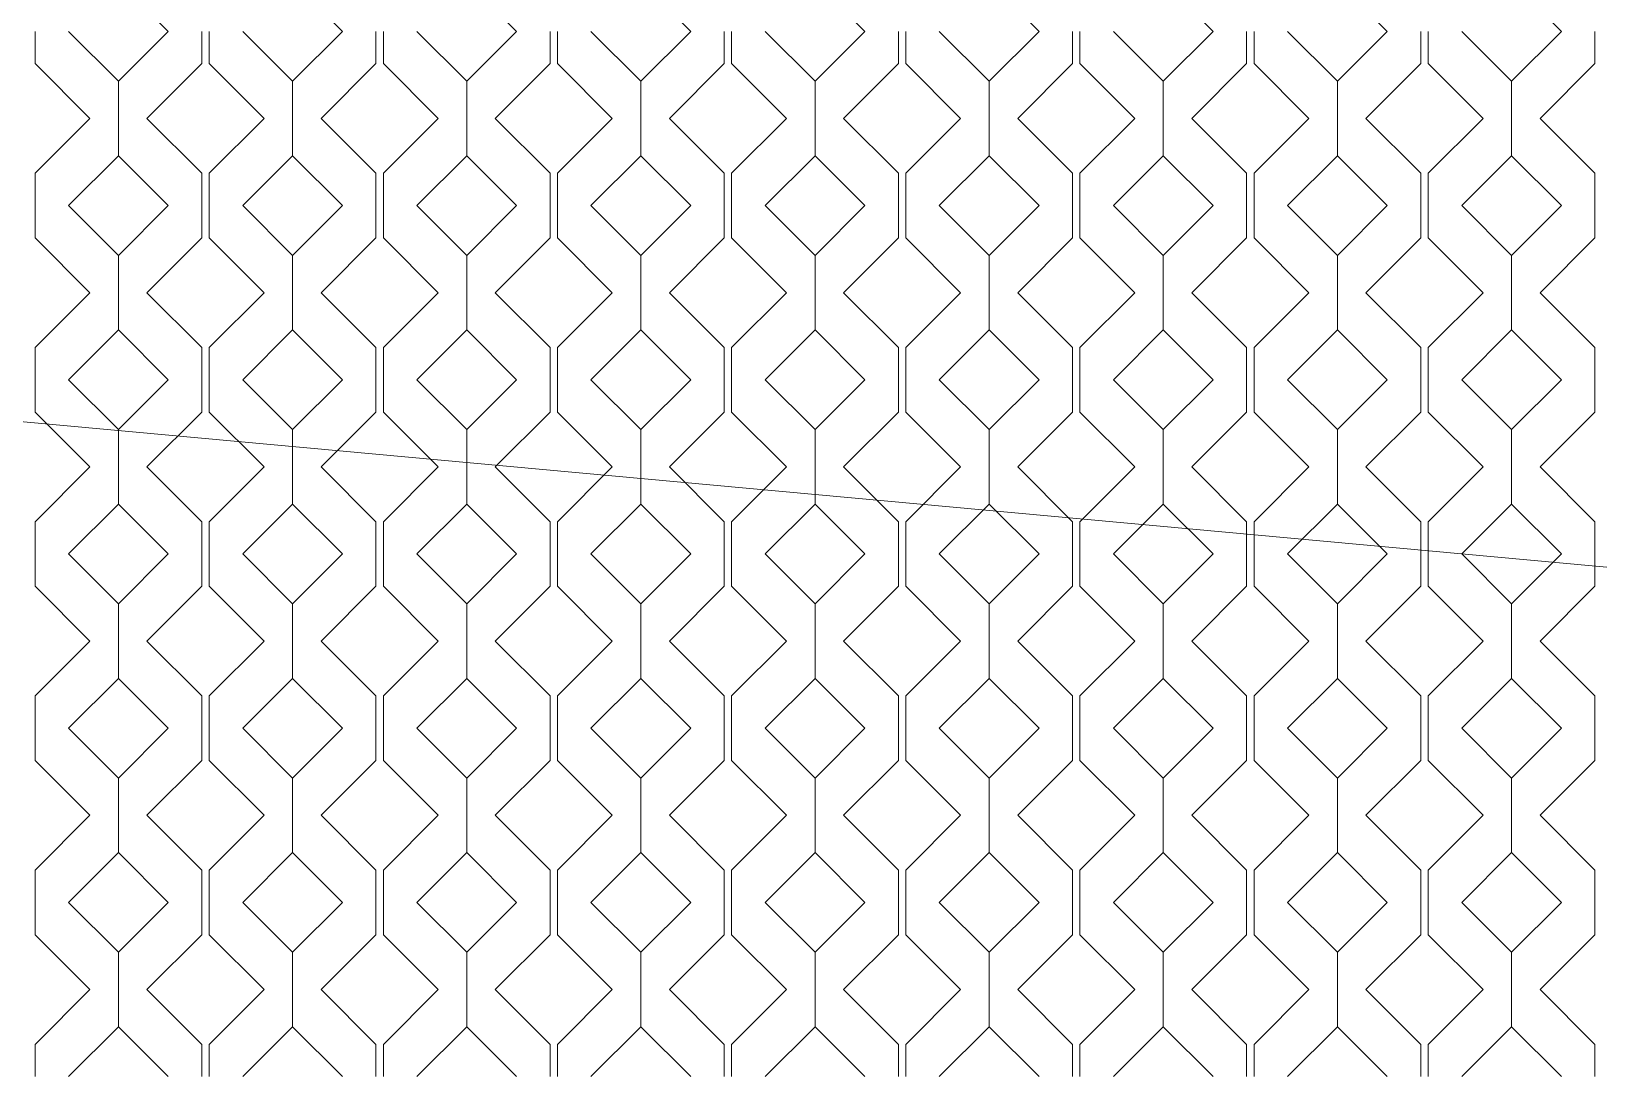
# Model space of a CAD drawing. Header units: millimetres. Extents: x -20794 to 71174, y -103753 to 30644.
# Drawn here: x 22167 to 25167, y 15667 to 17667 of the extents above; entities that cross this region are included whole.
import ezdxf

# ---------------------------------------------------------------- set-up
doc = ezdxf.new("R2010")
doc.units = ezdxf.units.MM
doc.header["$MEASUREMENT"] = 0
doc.layers.add('2D - Общий_Ном._пера__1', color=7, linetype='Continuous', lineweight=13)
doc.layers.add('Местность - Рельеф_Ном._пера__1', color=7, linetype='Continuous', lineweight=13)
doc.layers.add('Местность - Рельеф', color=7, linetype='Continuous')
doc.layers.add('Местность - Рельеф_Ном._пера__102', color=7, linetype='Continuous', lineweight=5, true_color=0xcccccc)

# ---------------------------------------------------------------- blocks, each defined once
blk = doc.blocks.new('*X1')
at = {"layer": 'Местность - Рельеф_Ном._пера__102', "color": 254, "linetype": 'Continuous', "lineweight": 5, "true_color": 0xcccccc}
for p, q in [((22333.311165, 17762.0786), (22428.7408, 17666.649)), ((22666.644165, 17762.0786), (22762.0738, 17666.649)), ((22999.977165, 17762.0786), (23095.4068, 17666.649)), ((23333.310165, 17762.0786), (23428.7398, 17666.649)), ((23666.643165, 17762.0786), (23762.0728, 17666.649)), ((23999.976165, 17762.0786), (24095.4058, 17666.649)), ((24333.309165, 17762.0786), (24428.7388, 17666.649)), ((24666.642165, 17762.0786), (24762.0718, 17666.649)), ((24999.975165, 17762.0786), (25095.4048, 17666.649)), ((22173.742, 17666.649), (22173.742, 17604.905)), ((22333.311, 17571.22), (22237.882, 17666.649)), ((22428.7406, 17666.649), (22333.311, 17571.22)), ((22492.88, 17666.649), (22492.88, 17604.905)), ((22507.075, 17666.649), (22507.075, 17604.905)), ((22666.644, 17571.22), (22571.215, 17666.649)), ((22762.0736, 17666.649), (22666.644, 17571.22)), ((22826.213, 17666.649), (22826.213, 17604.905)), ((22840.408, 17666.649), (22840.408, 17604.905)), ((22999.977, 17571.22), (22904.548, 17666.649)), ((23095.4066, 17666.649), (22999.977, 17571.22)), ((23159.546, 17666.649), (23159.546, 17604.905)), ((23173.741, 17666.649), (23173.741, 17604.905)), ((23333.31, 17571.22), (23237.881, 17666.649)), ((23428.7396, 17666.649), (23333.31, 17571.22)), ((23492.879, 17666.649), (23492.879, 17604.905)), ((23507.074, 17666.649), (23507.074, 17604.905)), ((23666.643, 17571.22), (23571.214, 17666.649)), ((23762.0726, 17666.649), (23666.643, 17571.22)), ((23826.212, 17666.649), (23826.212, 17604.905)), ((23840.407, 17666.649), (23840.407, 17604.905)), ((23999.976, 17571.22), (23904.547, 17666.649)), ((24095.4056, 17666.649), (23999.976, 17571.22)), ((24159.545, 17666.649), (24159.545, 17604.905)), ((24173.74, 17666.649), (24173.74, 17604.905)), ((24333.309, 17571.22), (24237.88, 17666.649)), ((24428.7386, 17666.649), (24333.309, 17571.22)), ((24492.878, 17666.649), (24492.878, 17604.905)), ((24507.073, 17666.649), (24507.073, 17604.905)), ((24666.642, 17571.22), (24571.213, 17666.649)), ((24762.0716, 17666.649), (24666.642, 17571.22)), ((24826.211, 17666.649), (24826.211, 17604.905)), ((24840.406, 17666.649), (24840.406, 17604.905)), ((24999.975, 17571.22), (24904.546, 17666.649)), ((25095.4046, 17666.649), (24999.975, 17571.22)), ((25159.544, 17666.649), (25159.544, 17604.905)), ((22278.664, 17499.983), (22173.742, 17604.905)), ((22492.88, 17604.905), (22387.9579, 17499.983)), ((22611.997, 17499.983), (22507.075, 17604.905)), ((22826.213, 17604.905), (22721.2909, 17499.983)), ((22945.33, 17499.983), (22840.408, 17604.905)), ((23159.546, 17604.905), (23054.6239, 17499.983)), ((23278.663, 17499.983), (23173.741, 17604.905)), ((23492.879, 17604.905), (23387.9569, 17499.983)), ((23611.996, 17499.983), (23507.074, 17604.905)), ((23826.212, 17604.905), (23721.2899, 17499.983)), ((23945.329, 17499.983), (23840.407, 17604.905)), ((24159.545, 17604.905), (24054.6229, 17499.983)), ((24278.662, 17499.983), (24173.74, 17604.905)), ((24492.878, 17604.905), (24387.9559, 17499.983)), ((24611.995, 17499.983), (24507.073, 17604.905)), ((24826.211, 17604.905), (24721.2889, 17499.983)), ((24945.328, 17499.983), (24840.406, 17604.905)), ((25159.544, 17604.905), (25054.6219, 17499.983)), ((22333.311, 17428.7456), (22333.311, 17571.22)), ((22333.311165, 17571.22), (22333.311165, 17428.7456)), ((22666.644, 17428.7456), (22666.644, 17571.22)), ((22666.644165, 17571.22), (22666.644165, 17428.7456)), ((22999.977, 17428.7456), (22999.977, 17571.22)), ((22999.977165, 17571.22), (22999.977165, 17428.7456)), ((23333.31, 17428.7456), (23333.31, 17571.22)), ((23333.310165, 17571.22), (23333.310165, 17428.7456)), ((23666.643, 17428.7456), (23666.643, 17571.22)), ((23666.643165, 17571.22), (23666.643165, 17428.7456)), ((23999.976, 17428.7456), (23999.976, 17571.22)), ((23999.976165, 17571.22), (23999.976165, 17428.7456)), ((24333.309, 17428.7456), (24333.309, 17571.22)), ((24333.309165, 17571.22), (24333.309165, 17428.7456)), ((24666.642, 17428.7456), (24666.642, 17571.22)), ((24666.642165, 17571.22), (24666.642165, 17428.7456)), ((24999.975, 17428.7456), (24999.975, 17571.22)), ((24999.975165, 17571.22), (24999.975165, 17428.7456)), ((22173.742, 17395.0605), (22278.664, 17499.983)), ((22387.9579, 17499.983), (22492.88, 17395.0605)), ((22507.075, 17395.0605), (22611.997, 17499.983)), ((22721.2909, 17499.983), (22826.213, 17395.0605)), ((22840.408, 17395.0605), (22945.33, 17499.983)), ((23054.6239, 17499.983), (23159.546, 17395.0605)), ((23173.741, 17395.0605), (23278.663, 17499.983)), ((23387.9569, 17499.983), (23492.879, 17395.0605)), ((23507.074, 17395.0605), (23611.996, 17499.983)), ((23721.2899, 17499.983), (23826.212, 17395.0605)), ((23840.407, 17395.0605), (23945.329, 17499.983)), ((24054.6229, 17499.983), (24159.545, 17395.0605)), ((24173.74, 17395.0605), (24278.662, 17499.983)), ((24387.9559, 17499.983), (24492.878, 17395.0605)), ((24507.073, 17395.0605), (24611.995, 17499.983)), ((24721.2889, 17499.983), (24826.211, 17395.0605)), ((24840.406, 17395.0605), (24945.328, 17499.983)), ((25054.6219, 17499.983), (25159.544, 17395.0605)), ((22237.882, 17333.316165), (22333.311, 17428.7458)), ((22333.311165, 17428.7456), (22428.7408, 17333.316)), ((22571.215, 17333.316165), (22666.644, 17428.7458)), ((22666.644165, 17428.7456), (22762.0738, 17333.316)), ((22904.548, 17333.316165), (22999.977, 17428.7458)), ((22999.977165, 17428.7456), (23095.4068, 17333.316)), ((23237.881, 17333.316165), (23333.31, 17428.7458)), ((23333.310165, 17428.7456), (23428.7398, 17333.316)), ((23571.214, 17333.316165), (23666.643, 17428.7458)), ((23666.643165, 17428.7456), (23762.0728, 17333.316)), ((23904.547, 17333.316165), (23999.976, 17428.7458)), ((23999.976165, 17428.7456), (24095.4058, 17333.316)), ((24237.88, 17333.316165), (24333.309, 17428.7458)), ((24333.309165, 17428.7456), (24428.7388, 17333.316)), ((24571.213, 17333.316165), (24666.642, 17428.7458)), ((24666.642165, 17428.7456), (24762.0718, 17333.316)), ((24904.546, 17333.316165), (24999.975, 17428.7458)), ((24999.975165, 17428.7456), (25095.4048, 17333.316)), ((22173.742, 17395.0605), (22173.742, 17333.316)), ((22492.88, 17395.0605), (22492.88, 17333.316)), ((22507.075, 17395.0605), (22507.075, 17333.316)), ((22826.213, 17395.0605), (22826.213, 17333.316)), ((22840.408, 17395.0605), (22840.408, 17333.316)), ((23159.546, 17395.0605), (23159.546, 17333.316)), ((23173.741, 17395.0605), (23173.741, 17333.316)), ((23492.879, 17395.0605), (23492.879, 17333.316)), ((23507.074, 17395.0605), (23507.074, 17333.316)), ((23826.212, 17395.0605), (23826.212, 17333.316)), ((23840.407, 17395.0605), (23840.407, 17333.316)), ((24159.545, 17395.0605), (24159.545, 17333.316)), ((24173.74, 17395.0605), (24173.74, 17333.316)), ((24492.878, 17395.0605), (24492.878, 17333.316)), ((24507.073, 17395.0605), (24507.073, 17333.316)), ((24826.211, 17395.0605), (24826.211, 17333.316)), ((24840.406, 17395.0605), (24840.406, 17333.316)), ((25159.544, 17395.0605), (25159.544, 17333.316)), ((22173.742, 17333.316), (22173.742, 17271.572)), ((22333.311, 17237.887), (22237.882, 17333.316)), ((22428.7406, 17333.316), (22333.311, 17237.887)), ((22492.88, 17333.316), (22492.88, 17271.572)), ((22507.075, 17333.316), (22507.075, 17271.572)), ((22666.644, 17237.887), (22571.215, 17333.316)), ((22762.0736, 17333.316), (22666.644, 17237.887)), ((22826.213, 17333.316), (22826.213, 17271.572)), ((22840.408, 17333.316), (22840.408, 17271.572)), ((22999.977, 17237.887), (22904.548, 17333.316)), ((23095.4066, 17333.316), (22999.977, 17237.887)), ((23159.546, 17333.316), (23159.546, 17271.572)), ((23173.741, 17333.316), (23173.741, 17271.572)), ((23333.31, 17237.887), (23237.881, 17333.316)), ((23428.7396, 17333.316), (23333.31, 17237.887)), ((23492.879, 17333.316), (23492.879, 17271.572)), ((23507.074, 17333.316), (23507.074, 17271.572)), ((23666.643, 17237.887), (23571.214, 17333.316)), ((23762.0726, 17333.316), (23666.643, 17237.887)), ((23826.212, 17333.316), (23826.212, 17271.572)), ((23840.407, 17333.316), (23840.407, 17271.572)), ((23999.976, 17237.887), (23904.547, 17333.316)), ((24095.4056, 17333.316), (23999.976, 17237.887)), ((24159.545, 17333.316), (24159.545, 17271.572)), ((24173.74, 17333.316), (24173.74, 17271.572)), ((24333.309, 17237.887), (24237.88, 17333.316)), ((24428.7386, 17333.316), (24333.309, 17237.887)), ((24492.878, 17333.316), (24492.878, 17271.572)), ((24507.073, 17333.316), (24507.073, 17271.572)), ((24666.642, 17237.887), (24571.213, 17333.316)), ((24762.0716, 17333.316), (24666.642, 17237.887)), ((24826.211, 17333.316), (24826.211, 17271.572)), ((24840.406, 17333.316), (24840.406, 17271.572)), ((24999.975, 17237.887), (24904.546, 17333.316)), ((25095.4046, 17333.316), (24999.975, 17237.887)), ((25159.544, 17333.316), (25159.544, 17271.572)), ((22278.664, 17166.65), (22173.742, 17271.572)), ((22492.88, 17271.572), (22387.9579, 17166.65)), ((22611.997, 17166.65), (22507.075, 17271.572)), ((22826.213, 17271.572), (22721.2909, 17166.65)), ((22945.33, 17166.65), (22840.408, 17271.572)), ((23159.546, 17271.572), (23054.6239, 17166.65)), ((23278.663, 17166.65), (23173.741, 17271.572)), ((23492.879, 17271.572), (23387.9569, 17166.65)), ((23611.996, 17166.65), (23507.074, 17271.572)), ((23826.212, 17271.572), (23721.2899, 17166.65)), ((23945.329, 17166.65), (23840.407, 17271.572)), ((24159.545, 17271.572), (24054.6229, 17166.65)), ((24278.662, 17166.65), (24173.74, 17271.572)), ((24492.878, 17271.572), (24387.9559, 17166.65)), ((24611.995, 17166.65), (24507.073, 17271.572)), ((24826.211, 17271.572), (24721.2889, 17166.65)), ((24945.328, 17166.65), (24840.406, 17271.572)), ((25159.544, 17271.572), (25054.6219, 17166.65)), ((22333.311, 17095.4126), (22333.311, 17237.887)), ((22333.311165, 17237.887), (22333.311165, 17095.4126)), ((22666.644, 17095.4126), (22666.644, 17237.887)), ((22666.644165, 17237.887), (22666.644165, 17095.4126)), ((22999.977, 17095.4126), (22999.977, 17237.887)), ((22999.977165, 17237.887), (22999.977165, 17095.4126)), ((23333.31, 17095.4126), (23333.31, 17237.887)), ((23333.310165, 17237.887), (23333.310165, 17095.4126)), ((23666.643, 17095.4126), (23666.643, 17237.887)), ((23666.643165, 17237.887), (23666.643165, 17095.4126)), ((23999.976, 17095.4126), (23999.976, 17237.887)), ((23999.976165, 17237.887), (23999.976165, 17095.4126)), ((24333.309, 17095.4126), (24333.309, 17237.887)), ((24333.309165, 17237.887), (24333.309165, 17095.4126)), ((24666.642, 17095.4126), (24666.642, 17237.887)), ((24666.642165, 17237.887), (24666.642165, 17095.4126)), ((24999.975, 17095.4126), (24999.975, 17237.887)), ((24999.975165, 17237.887), (24999.975165, 17095.4126)), ((22173.742, 17061.7275), (22278.664, 17166.65)), ((22387.9579, 17166.65), (22492.88, 17061.7275)), ((22507.075, 17061.7275), (22611.997, 17166.65)), ((22721.2909, 17166.65), (22826.213, 17061.7275)), ((22840.408, 17061.7275), (22945.33, 17166.65)), ((23054.6239, 17166.65), (23159.546, 17061.7275)), ((23173.741, 17061.7275), (23278.663, 17166.65)), ((23387.9569, 17166.65), (23492.879, 17061.7275)), ((23507.074, 17061.7275), (23611.996, 17166.65)), ((23721.2899, 17166.65), (23826.212, 17061.7275)), ((23840.407, 17061.7275), (23945.329, 17166.65)), ((24054.6229, 17166.65), (24159.545, 17061.7275)), ((24173.74, 17061.7275), (24278.662, 17166.65)), ((24387.9559, 17166.65), (24492.878, 17061.7275)), ((24507.073, 17061.7275), (24611.995, 17166.65)), ((24721.2889, 17166.65), (24826.211, 17061.7275)), ((24840.406, 17061.7275), (24945.328, 17166.65)), ((25054.6219, 17166.65), (25159.544, 17061.7275)), ((22237.882, 16999.983165), (22333.311, 17095.4128)), ((22333.311165, 17095.4126), (22428.7408, 16999.983)), ((22571.215, 16999.983165), (22666.644, 17095.4128)), ((22666.644165, 17095.4126), (22762.0738, 16999.983)), ((22904.548, 16999.983165), (22999.977, 17095.4128)), ((22999.977165, 17095.4126), (23095.4068, 16999.983)), ((23237.881, 16999.983165), (23333.31, 17095.4128)), ((23333.310165, 17095.4126), (23428.7398, 16999.983)), ((23571.214, 16999.983165), (23666.643, 17095.4128)), ((23666.643165, 17095.4126), (23762.0728, 16999.983)), ((23904.547, 16999.983165), (23999.976, 17095.4128)), ((23999.976165, 17095.4126), (24095.4058, 16999.983)), ((24237.88, 16999.983165), (24333.309, 17095.4128)), ((24333.309165, 17095.4126), (24428.7388, 16999.983)), ((24571.213, 16999.983165), (24666.642, 17095.4128)), ((24666.642165, 17095.4126), (24762.0718, 16999.983)), ((24904.546, 16999.983165), (24999.975, 17095.4128)), ((24999.975165, 17095.4126), (25095.4048, 16999.983)), ((22173.742, 17061.7275), (22173.742, 16999.983)), ((22492.88, 17061.7275), (22492.88, 16999.983)), ((22507.075, 17061.7275), (22507.075, 16999.983)), ((22826.213, 17061.7275), (22826.213, 16999.983)), ((22840.408, 17061.7275), (22840.408, 16999.983)), ((23159.546, 17061.7275), (23159.546, 16999.983)), ((23173.741, 17061.7275), (23173.741, 16999.983)), ((23492.879, 17061.7275), (23492.879, 16999.983)), ((23507.074, 17061.7275), (23507.074, 16999.983)), ((23826.212, 17061.7275), (23826.212, 16999.983)), ((23840.407, 17061.7275), (23840.407, 16999.983)), ((24159.545, 17061.7275), (24159.545, 16999.983)), ((24173.74, 17061.7275), (24173.74, 16999.983)), ((24492.878, 17061.7275), (24492.878, 16999.983)), ((24507.073, 17061.7275), (24507.073, 16999.983)), ((24826.211, 17061.7275), (24826.211, 16999.983)), ((24840.406, 17061.7275), (24840.406, 16999.983)), ((25159.544, 17061.7275), (25159.544, 16999.983)), ((22173.742, 16999.983), (22173.742, 16938.239)), ((22333.311, 16904.554), (22237.882, 16999.983)), ((22428.7406, 16999.983), (22333.311, 16904.554)), ((22492.88, 16999.983), (22492.88, 16938.239)), ((22507.075, 16999.983), (22507.075, 16938.239)), ((22666.644, 16904.554), (22571.215, 16999.983)), ((22762.0736, 16999.983), (22666.644, 16904.554)), ((22826.213, 16999.983), (22826.213, 16938.239)), ((22840.408, 16999.983), (22840.408, 16938.239)), ((22999.977, 16904.554), (22904.548, 16999.983)), ((23095.4066, 16999.983), (22999.977, 16904.554)), ((23159.546, 16999.983), (23159.546, 16938.239)), ((23173.741, 16999.983), (23173.741, 16938.239)), ((23333.31, 16904.554), (23237.881, 16999.983)), ((23428.7396, 16999.983), (23333.31, 16904.554)), ((23492.879, 16999.983), (23492.879, 16938.239)), ((23507.074, 16999.983), (23507.074, 16938.239)), ((23666.643, 16904.554), (23571.214, 16999.983)), ((23762.0726, 16999.983), (23666.643, 16904.554)), ((23826.212, 16999.983), (23826.212, 16938.239)), ((23840.407, 16999.983), (23840.407, 16938.239)), ((23999.976, 16904.554), (23904.547, 16999.983)), ((24095.4056, 16999.983), (23999.976, 16904.554)), ((24159.545, 16999.983), (24159.545, 16938.239)), ((24173.74, 16999.983), (24173.74, 16938.239)), ((24333.309, 16904.554), (24237.88, 16999.983)), ((24428.7386, 16999.983), (24333.309, 16904.554)), ((24492.878, 16999.983), (24492.878, 16938.239)), ((24507.073, 16999.983), (24507.073, 16938.239)), ((24666.642, 16904.554), (24571.213, 16999.983)), ((24762.0716, 16999.983), (24666.642, 16904.554)), ((24826.211, 16999.983), (24826.211, 16938.239)), ((24840.406, 16999.983), (24840.406, 16938.239)), ((24999.975, 16904.554), (24904.546, 16999.983)), ((25095.4046, 16999.983), (24999.975, 16904.554)), ((25159.544, 16999.983), (25159.544, 16938.239)), ((22278.664, 16833.317), (22173.742, 16938.239)), ((22492.88, 16938.239), (22387.9579, 16833.317)), ((22611.997, 16833.317), (22507.075, 16938.239)), ((22826.213, 16938.239), (22721.2909, 16833.317)), ((22945.33, 16833.317), (22840.408, 16938.239)), ((23159.546, 16938.239), (23054.6239, 16833.317)), ((23278.663, 16833.317), (23173.741, 16938.239)), ((23492.879, 16938.239), (23387.9569, 16833.317)), ((23611.996, 16833.317), (23507.074, 16938.239)), ((23826.212, 16938.239), (23721.2899, 16833.317)), ((23945.329, 16833.317), (23840.407, 16938.239)), ((24159.545, 16938.239), (24054.6229, 16833.317)), ((24278.662, 16833.317), (24173.74, 16938.239)), ((24492.878, 16938.239), (24387.9559, 16833.317)), ((24611.995, 16833.317), (24507.073, 16938.239)), ((24826.211, 16938.239), (24721.2889, 16833.317)), ((24945.328, 16833.317), (24840.406, 16938.239)), ((25159.544, 16938.239), (25054.6219, 16833.317)), ((22333.311, 16762.0796), (22333.311, 16904.554)), ((22333.311165, 16904.554), (22333.311165, 16762.0796)), ((22666.644, 16762.0796), (22666.644, 16904.554)), ((22666.644165, 16904.554), (22666.644165, 16762.0796)), ((22999.977, 16762.0796), (22999.977, 16904.554)), ((22999.977165, 16904.554), (22999.977165, 16762.0796)), ((23333.31, 16762.0796), (23333.31, 16904.554)), ((23333.310165, 16904.554), (23333.310165, 16762.0796)), ((23666.643, 16762.0796), (23666.643, 16904.554)), ((23666.643165, 16904.554), (23666.643165, 16762.0796)), ((23999.976, 16762.0796), (23999.976, 16904.554)), ((23999.976165, 16904.554), (23999.976165, 16762.0796)), ((24333.309, 16762.0796), (24333.309, 16904.554)), ((24333.309165, 16904.554), (24333.309165, 16762.0796)), ((24666.642, 16762.0796), (24666.642, 16904.554)), ((24666.642165, 16904.554), (24666.642165, 16762.0796)), ((24999.975, 16762.0796), (24999.975, 16904.554)), ((24999.975165, 16904.554), (24999.975165, 16762.0796)), ((22173.742, 16728.3945), (22278.664, 16833.317)), ((22387.9579, 16833.317), (22492.88, 16728.3945)), ((22507.075, 16728.3945), (22611.997, 16833.317)), ((22721.2909, 16833.317), (22826.213, 16728.3945)), ((22840.408, 16728.3945), (22945.33, 16833.317)), ((23054.6239, 16833.317), (23159.546, 16728.3945)), ((23173.741, 16728.3945), (23278.663, 16833.317)), ((23387.9569, 16833.317), (23492.879, 16728.3945)), ((23507.074, 16728.3945), (23611.996, 16833.317)), ((23721.2899, 16833.317), (23826.212, 16728.3945)), ((23840.407, 16728.3945), (23945.329, 16833.317)), ((24054.6229, 16833.317), (24159.545, 16728.3945)), ((24173.74, 16728.3945), (24278.662, 16833.317)), ((24387.9559, 16833.317), (24492.878, 16728.3945)), ((24507.073, 16728.3945), (24611.995, 16833.317)), ((24721.2889, 16833.317), (24826.211, 16728.3945)), ((24840.406, 16728.3945), (24945.328, 16833.317)), ((25054.6219, 16833.317), (25159.544, 16728.3945)), ((22237.882, 16666.650165), (22333.311, 16762.0798)), ((22333.311165, 16762.0796), (22428.7408, 16666.65)), ((22571.215, 16666.650165), (22666.644, 16762.0798)), ((22666.644165, 16762.0796), (22762.0738, 16666.65)), ((22904.548, 16666.650165), (22999.977, 16762.0798)), ((22999.977165, 16762.0796), (23095.4068, 16666.65)), ((23237.881, 16666.650165), (23333.31, 16762.0798)), ((23333.310165, 16762.0796), (23428.7398, 16666.65)), ((23571.214, 16666.650165), (23666.643, 16762.0798)), ((23666.643165, 16762.0796), (23762.0728, 16666.65)), ((23904.547, 16666.650165), (23999.976, 16762.0798)), ((23999.976165, 16762.0796), (24095.4058, 16666.65)), ((24237.88, 16666.650165), (24333.309, 16762.0798)), ((24333.309165, 16762.0796), (24428.7388, 16666.65)), ((24571.213, 16666.650165), (24666.642, 16762.0798)), ((24666.642165, 16762.0796), (24762.0718, 16666.65)), ((24904.546, 16666.650165), (24999.975, 16762.0798)), ((24999.975165, 16762.0796), (25095.4048, 16666.65)), ((22173.742, 16728.3945), (22173.742, 16666.65)), ((22492.88, 16728.3945), (22492.88, 16666.65)), ((22507.075, 16728.3945), (22507.075, 16666.65)), ((22826.213, 16728.3945), (22826.213, 16666.65)), ((22840.408, 16728.3945), (22840.408, 16666.65)), ((23159.546, 16728.3945), (23159.546, 16666.65)), ((23173.741, 16728.3945), (23173.741, 16666.65)), ((23492.879, 16728.3945), (23492.879, 16666.65)), ((23507.074, 16728.3945), (23507.074, 16666.65)), ((23826.212, 16728.3945), (23826.212, 16666.65)), ((23840.407, 16728.3945), (23840.407, 16666.65)), ((24159.545, 16728.3945), (24159.545, 16666.65)), ((24173.74, 16728.3945), (24173.74, 16666.65)), ((24492.878, 16728.3945), (24492.878, 16666.65)), ((24507.073, 16728.3945), (24507.073, 16666.65)), ((24826.211, 16728.3945), (24826.211, 16666.65)), ((24840.406, 16728.3945), (24840.406, 16666.65)), ((25159.544, 16728.3945), (25159.544, 16666.65)), ((22173.742, 16666.65), (22173.742, 16604.906)), ((22333.311, 16571.221), (22237.882, 16666.65)), ((22428.7406, 16666.65), (22333.311, 16571.221)), ((22492.88, 16666.65), (22492.88, 16604.906)), ((22507.075, 16666.65), (22507.075, 16604.906)), ((22666.644, 16571.221), (22571.215, 16666.65)), ((22762.0736, 16666.65), (22666.644, 16571.221)), ((22826.213, 16666.65), (22826.213, 16604.906)), ((22840.408, 16666.65), (22840.408, 16604.906)), ((22999.977, 16571.221), (22904.548, 16666.65)), ((23095.4066, 16666.65), (22999.977, 16571.221)), ((23159.546, 16666.65), (23159.546, 16604.906)), ((23173.741, 16666.65), (23173.741, 16604.906)), ((23333.31, 16571.221), (23237.881, 16666.65)), ((23428.7396, 16666.65), (23333.31, 16571.221)), ((23492.879, 16666.65), (23492.879, 16604.906)), ((23507.074, 16666.65), (23507.074, 16604.906)), ((23666.643, 16571.221), (23571.214, 16666.65)), ((23762.0726, 16666.65), (23666.643, 16571.221)), ((23826.212, 16666.65), (23826.212, 16604.906)), ((23840.407, 16666.65), (23840.407, 16604.906)), ((23999.976, 16571.221), (23904.547, 16666.65)), ((24095.4056, 16666.65), (23999.976, 16571.221)), ((24159.545, 16666.65), (24159.545, 16604.906)), ((24173.74, 16666.65), (24173.74, 16604.906)), ((24333.309, 16571.221), (24237.88, 16666.65)), ((24428.7386, 16666.65), (24333.309, 16571.221)), ((24492.878, 16666.65), (24492.878, 16604.906)), ((24507.073, 16666.65), (24507.073, 16604.906)), ((24666.642, 16571.221), (24571.213, 16666.65)), ((24762.0716, 16666.65), (24666.642, 16571.221)), ((24826.211, 16666.65), (24826.211, 16604.906)), ((24840.406, 16666.65), (24840.406, 16604.906)), ((24999.975, 16571.221), (24904.546, 16666.65)), ((25095.4046, 16666.65), (24999.975, 16571.221)), ((25159.544, 16666.65), (25159.544, 16604.906)), ((22278.664, 16499.984), (22173.742, 16604.906)), ((22492.88, 16604.906), (22387.9579, 16499.984)), ((22611.997, 16499.984), (22507.075, 16604.906)), ((22826.213, 16604.906), (22721.2909, 16499.984)), ((22945.33, 16499.984), (22840.408, 16604.906)), ((23159.546, 16604.906), (23054.6239, 16499.984)), ((23278.663, 16499.984), (23173.741, 16604.906)), ((23492.879, 16604.906), (23387.9569, 16499.984)), ((23611.996, 16499.984), (23507.074, 16604.906)), ((23826.212, 16604.906), (23721.2899, 16499.984)), ((23945.329, 16499.984), (23840.407, 16604.906)), ((24159.545, 16604.906), (24054.6229, 16499.984)), ((24278.662, 16499.984), (24173.74, 16604.906)), ((24492.878, 16604.906), (24387.9559, 16499.984)), ((24611.995, 16499.984), (24507.073, 16604.906)), ((24826.211, 16604.906), (24721.2889, 16499.984)), ((24945.328, 16499.984), (24840.406, 16604.906)), ((25159.544, 16604.906), (25054.6219, 16499.984)), ((22333.311, 16428.7466), (22333.311, 16571.221)), ((22333.311165, 16571.221), (22333.311165, 16428.7466)), ((22666.644, 16428.7466), (22666.644, 16571.221)), ((22666.644165, 16571.221), (22666.644165, 16428.7466)), ((22999.977, 16428.7466), (22999.977, 16571.221)), ((22999.977165, 16571.221), (22999.977165, 16428.7466)), ((23333.31, 16428.7466), (23333.31, 16571.221)), ((23333.310165, 16571.221), (23333.310165, 16428.7466)), ((23666.643, 16428.7466), (23666.643, 16571.221)), ((23666.643165, 16571.221), (23666.643165, 16428.7466)), ((23999.976, 16428.7466), (23999.976, 16571.221)), ((23999.976165, 16571.221), (23999.976165, 16428.7466)), ((24333.309, 16428.7466), (24333.309, 16571.221)), ((24333.309165, 16571.221), (24333.309165, 16428.7466)), ((24666.642, 16428.7466), (24666.642, 16571.221)), ((24666.642165, 16571.221), (24666.642165, 16428.7466)), ((24999.975, 16428.7466), (24999.975, 16571.221)), ((24999.975165, 16571.221), (24999.975165, 16428.7466)), ((22173.742, 16395.0615), (22278.664, 16499.984)), ((22387.9579, 16499.984), (22492.88, 16395.0615)), ((22507.075, 16395.0615), (22611.997, 16499.984)), ((22721.2909, 16499.984), (22826.213, 16395.0615)), ((22840.408, 16395.0615), (22945.33, 16499.984)), ((23054.6239, 16499.984), (23159.546, 16395.0615)), ((23173.741, 16395.0615), (23278.663, 16499.984)), ((23387.9569, 16499.984), (23492.879, 16395.0615)), ((23507.074, 16395.0615), (23611.996, 16499.984)), ((23721.2899, 16499.984), (23826.212, 16395.0615)), ((23840.407, 16395.0615), (23945.329, 16499.984)), ((24054.6229, 16499.984), (24159.545, 16395.0615)), ((24173.74, 16395.0615), (24278.662, 16499.984)), ((24387.9559, 16499.984), (24492.878, 16395.0615)), ((24507.073, 16395.0615), (24611.995, 16499.984)), ((24721.2889, 16499.984), (24826.211, 16395.0615)), ((24840.406, 16395.0615), (24945.328, 16499.984)), ((25054.6219, 16499.984), (25159.544, 16395.0615)), ((22237.882, 16333.317165), (22333.311, 16428.7468)), ((22333.311165, 16428.7466), (22428.7408, 16333.317)), ((22571.215, 16333.317165), (22666.644, 16428.7468)), ((22666.644165, 16428.7466), (22762.0738, 16333.317)), ((22904.548, 16333.317165), (22999.977, 16428.7468)), ((22999.977165, 16428.7466), (23095.4068, 16333.317)), ((23237.881, 16333.317165), (23333.31, 16428.7468)), ((23333.310165, 16428.7466), (23428.7398, 16333.317)), ((23571.214, 16333.317165), (23666.643, 16428.7468)), ((23666.643165, 16428.7466), (23762.0728, 16333.317)), ((23904.547, 16333.317165), (23999.976, 16428.7468)), ((23999.976165, 16428.7466), (24095.4058, 16333.317)), ((24237.88, 16333.317165), (24333.309, 16428.7468)), ((24333.309165, 16428.7466), (24428.7388, 16333.317)), ((24571.213, 16333.317165), (24666.642, 16428.7468)), ((24666.642165, 16428.7466), (24762.0718, 16333.317)), ((24904.546, 16333.317165), (24999.975, 16428.7468)), ((24999.975165, 16428.7466), (25095.4048, 16333.317)), ((22173.742, 16395.0615), (22173.742, 16333.317)), ((22492.88, 16395.0615), (22492.88, 16333.317)), ((22507.075, 16395.0615), (22507.075, 16333.317)), ((22826.213, 16395.0615), (22826.213, 16333.317)), ((22840.408, 16395.0615), (22840.408, 16333.317)), ((23159.546, 16395.0615), (23159.546, 16333.317)), ((23173.741, 16395.0615), (23173.741, 16333.317)), ((23492.879, 16395.0615), (23492.879, 16333.317)), ((23507.074, 16395.0615), (23507.074, 16333.317)), ((23826.212, 16395.0615), (23826.212, 16333.317)), ((23840.407, 16395.0615), (23840.407, 16333.317)), ((24159.545, 16395.0615), (24159.545, 16333.317)), ((24173.74, 16395.0615), (24173.74, 16333.317)), ((24492.878, 16395.0615), (24492.878, 16333.317)), ((24507.073, 16395.0615), (24507.073, 16333.317)), ((24826.211, 16395.0615), (24826.211, 16333.317)), ((24840.406, 16395.0615), (24840.406, 16333.317)), ((25159.544, 16395.0615), (25159.544, 16333.317)), ((22173.742, 16333.317), (22173.742, 16271.573)), ((22333.311, 16237.888), (22237.882, 16333.317)), ((22428.7406, 16333.317), (22333.311, 16237.888)), ((22492.88, 16333.317), (22492.88, 16271.573)), ((22507.075, 16333.317), (22507.075, 16271.573)), ((22666.644, 16237.888), (22571.215, 16333.317)), ((22762.0736, 16333.317), (22666.644, 16237.888)), ((22826.213, 16333.317), (22826.213, 16271.573)), ((22840.408, 16333.317), (22840.408, 16271.573)), ((22999.977, 16237.888), (22904.548, 16333.317)), ((23095.4066, 16333.317), (22999.977, 16237.888)), ((23159.546, 16333.317), (23159.546, 16271.573)), ((23173.741, 16333.317), (23173.741, 16271.573)), ((23333.31, 16237.888), (23237.881, 16333.317)), ((23428.7396, 16333.317), (23333.31, 16237.888)), ((23492.879, 16333.317), (23492.879, 16271.573)), ((23507.074, 16333.317), (23507.074, 16271.573)), ((23666.643, 16237.888), (23571.214, 16333.317)), ((23762.0726, 16333.317), (23666.643, 16237.888)), ((23826.212, 16333.317), (23826.212, 16271.573)), ((23840.407, 16333.317), (23840.407, 16271.573)), ((23999.976, 16237.888), (23904.547, 16333.317)), ((24095.4056, 16333.317), (23999.976, 16237.888)), ((24159.545, 16333.317), (24159.545, 16271.573)), ((24173.74, 16333.317), (24173.74, 16271.573)), ((24333.309, 16237.888), (24237.88, 16333.317)), ((24428.7386, 16333.317), (24333.309, 16237.888)), ((24492.878, 16333.317), (24492.878, 16271.573)), ((24507.073, 16333.317), (24507.073, 16271.573)), ((24666.642, 16237.888), (24571.213, 16333.317)), ((24762.0716, 16333.317), (24666.642, 16237.888)), ((24826.211, 16333.317), (24826.211, 16271.573)), ((24840.406, 16333.317), (24840.406, 16271.573)), ((24999.975, 16237.888), (24904.546, 16333.317)), ((25095.4046, 16333.317), (24999.975, 16237.888)), ((25159.544, 16333.317), (25159.544, 16271.573)), ((22278.664, 16166.651), (22173.742, 16271.573)), ((22492.88, 16271.573), (22387.9579, 16166.651)), ((22611.997, 16166.651), (22507.075, 16271.573)), ((22826.213, 16271.573), (22721.2909, 16166.651)), ((22945.33, 16166.651), (22840.408, 16271.573)), ((23159.546, 16271.573), (23054.6239, 16166.651)), ((23278.663, 16166.651), (23173.741, 16271.573)), ((23492.879, 16271.573), (23387.9569, 16166.651)), ((23611.996, 16166.651), (23507.074, 16271.573)), ((23826.212, 16271.573), (23721.2899, 16166.651)), ((23945.329, 16166.651), (23840.407, 16271.573)), ((24159.545, 16271.573), (24054.6229, 16166.651)), ((24278.662, 16166.651), (24173.74, 16271.573)), ((24492.878, 16271.573), (24387.9559, 16166.651)), ((24611.995, 16166.651), (24507.073, 16271.573)), ((24826.211, 16271.573), (24721.2889, 16166.651)), ((24945.328, 16166.651), (24840.406, 16271.573)), ((25159.544, 16271.573), (25054.6219, 16166.651)), ((22333.311, 16095.4136), (22333.311, 16237.888)), ((22333.311165, 16237.888), (22333.311165, 16095.4136)), ((22666.644, 16095.4136), (22666.644, 16237.888)), ((22666.644165, 16237.888), (22666.644165, 16095.4136)), ((22999.977, 16095.4136), (22999.977, 16237.888)), ((22999.977165, 16237.888), (22999.977165, 16095.4136)), ((23333.31, 16095.4136), (23333.31, 16237.888)), ((23333.310165, 16237.888), (23333.310165, 16095.4136)), ((23666.643, 16095.4136), (23666.643, 16237.888)), ((23666.643165, 16237.888), (23666.643165, 16095.4136)), ((23999.976, 16095.4136), (23999.976, 16237.888)), ((23999.976165, 16237.888), (23999.976165, 16095.4136)), ((24333.309, 16095.4136), (24333.309, 16237.888)), ((24333.309165, 16237.888), (24333.309165, 16095.4136)), ((24666.642, 16095.4136), (24666.642, 16237.888)), ((24666.642165, 16237.888), (24666.642165, 16095.4136)), ((24999.975, 16095.4136), (24999.975, 16237.888)), ((24999.975165, 16237.888), (24999.975165, 16095.4136)), ((22173.742, 16061.7285), (22278.664, 16166.651)), ((22387.9579, 16166.651), (22492.88, 16061.7285)), ((22507.075, 16061.7285), (22611.997, 16166.651)), ((22721.2909, 16166.651), (22826.213, 16061.7285)), ((22840.408, 16061.7285), (22945.33, 16166.651)), ((23054.6239, 16166.651), (23159.546, 16061.7285)), ((23173.741, 16061.7285), (23278.663, 16166.651)), ((23387.9569, 16166.651), (23492.879, 16061.7285)), ((23507.074, 16061.7285), (23611.996, 16166.651)), ((23721.2899, 16166.651), (23826.212, 16061.7285)), ((23840.407, 16061.7285), (23945.329, 16166.651)), ((24054.6229, 16166.651), (24159.545, 16061.7285)), ((24173.74, 16061.7285), (24278.662, 16166.651)), ((24387.9559, 16166.651), (24492.878, 16061.7285)), ((24507.073, 16061.7285), (24611.995, 16166.651)), ((24721.2889, 16166.651), (24826.211, 16061.7285)), ((24840.406, 16061.7285), (24945.328, 16166.651)), ((25054.6219, 16166.651), (25159.544, 16061.7285)), ((22237.882, 15999.984165), (22333.311, 16095.4138)), ((22333.311165, 16095.4136), (22428.7408, 15999.984)), ((22571.215, 15999.984165), (22666.644, 16095.4138)), ((22666.644165, 16095.4136), (22762.0738, 15999.984)), ((22904.548, 15999.984165), (22999.977, 16095.4138)), ((22999.977165, 16095.4136), (23095.4068, 15999.984)), ((23237.881, 15999.984165), (23333.31, 16095.4138)), ((23333.310165, 16095.4136), (23428.7398, 15999.984)), ((23571.214, 15999.984165), (23666.643, 16095.4138)), ((23666.643165, 16095.4136), (23762.0728, 15999.984)), ((23904.547, 15999.984165), (23999.976, 16095.4138)), ((23999.976165, 16095.4136), (24095.4058, 15999.984)), ((24237.88, 15999.984165), (24333.309, 16095.4138)), ((24333.309165, 16095.4136), (24428.7388, 15999.984)), ((24571.213, 15999.984165), (24666.642, 16095.4138)), ((24666.642165, 16095.4136), (24762.0718, 15999.984)), ((24904.546, 15999.984165), (24999.975, 16095.4138)), ((24999.975165, 16095.4136), (25095.4048, 15999.984)), ((22173.742, 16061.7285), (22173.742, 15999.984)), ((22492.88, 16061.7285), (22492.88, 15999.984)), ((22507.075, 16061.7285), (22507.075, 15999.984)), ((22826.213, 16061.7285), (22826.213, 15999.984)), ((22840.408, 16061.7285), (22840.408, 15999.984)), ((23159.546, 16061.7285), (23159.546, 15999.984)), ((23173.741, 16061.7285), (23173.741, 15999.984)), ((23492.879, 16061.7285), (23492.879, 15999.984)), ((23507.074, 16061.7285), (23507.074, 15999.984)), ((23826.212, 16061.7285), (23826.212, 15999.984)), ((23840.407, 16061.7285), (23840.407, 15999.984)), ((24159.545, 16061.7285), (24159.545, 15999.984)), ((24173.74, 16061.7285), (24173.74, 15999.984)), ((24492.878, 16061.7285), (24492.878, 15999.984)), ((24507.073, 16061.7285), (24507.073, 15999.984)), ((24826.211, 16061.7285), (24826.211, 15999.984)), ((24840.406, 16061.7285), (24840.406, 15999.984)), ((25159.544, 16061.7285), (25159.544, 15999.984)), ((22173.742, 15999.984), (22173.742, 15938.24)), ((22333.311, 15904.555), (22237.882, 15999.984)), ((22428.7406, 15999.984), (22333.311, 15904.555)), ((22492.88, 15999.984), (22492.88, 15938.24)), ((22507.075, 15999.984), (22507.075, 15938.24)), ((22666.644, 15904.555), (22571.215, 15999.984)), ((22762.0736, 15999.984), (22666.644, 15904.555)), ((22826.213, 15999.984), (22826.213, 15938.24)), ((22840.408, 15999.984), (22840.408, 15938.24)), ((22999.977, 15904.555), (22904.548, 15999.984)), ((23095.4066, 15999.984), (22999.977, 15904.555)), ((23159.546, 15999.984), (23159.546, 15938.24)), ((23173.741, 15999.984), (23173.741, 15938.24)), ((23333.31, 15904.555), (23237.881, 15999.984)), ((23428.7396, 15999.984), (23333.31, 15904.555)), ((23492.879, 15999.984), (23492.879, 15938.24)), ((23507.074, 15999.984), (23507.074, 15938.24)), ((23666.643, 15904.555), (23571.214, 15999.984)), ((23762.0726, 15999.984), (23666.643, 15904.555)), ((23826.212, 15999.984), (23826.212, 15938.24)), ((23840.407, 15999.984), (23840.407, 15938.24)), ((23999.976, 15904.555), (23904.547, 15999.984)), ((24095.4056, 15999.984), (23999.976, 15904.555)), ((24159.545, 15999.984), (24159.545, 15938.24)), ((24173.74, 15999.984), (24173.74, 15938.24)), ((24333.309, 15904.555), (24237.88, 15999.984)), ((24428.7386, 15999.984), (24333.309, 15904.555)), ((24492.878, 15999.984), (24492.878, 15938.24)), ((24507.073, 15999.984), (24507.073, 15938.24)), ((24666.642, 15904.555), (24571.213, 15999.984)), ((24762.0716, 15999.984), (24666.642, 15904.555)), ((24826.211, 15999.984), (24826.211, 15938.24)), ((24840.406, 15999.984), (24840.406, 15938.24)), ((24999.975, 15904.555), (24904.546, 15999.984)), ((25095.4046, 15999.984), (24999.975, 15904.555)), ((25159.544, 15999.984), (25159.544, 15938.24)), ((22278.664, 15833.318), (22173.742, 15938.24)), ((22492.88, 15938.24), (22387.9579, 15833.318)), ((22611.997, 15833.318), (22507.075, 15938.24)), ((22826.213, 15938.24), (22721.2909, 15833.318)), ((22945.33, 15833.318), (22840.408, 15938.24)), ((23159.546, 15938.24), (23054.6239, 15833.318)), ((23278.663, 15833.318), (23173.741, 15938.24)), ((23492.879, 15938.24), (23387.9569, 15833.318)), ((23611.996, 15833.318), (23507.074, 15938.24)), ((23826.212, 15938.24), (23721.2899, 15833.318)), ((23945.329, 15833.318), (23840.407, 15938.24)), ((24159.545, 15938.24), (24054.6229, 15833.318)), ((24278.662, 15833.318), (24173.74, 15938.24)), ((24492.878, 15938.24), (24387.9559, 15833.318)), ((24611.995, 15833.318), (24507.073, 15938.24)), ((24826.211, 15938.24), (24721.2889, 15833.318)), ((24945.328, 15833.318), (24840.406, 15938.24)), ((25159.544, 15938.24), (25054.6219, 15833.318)), ((22333.311, 15762.0806), (22333.311, 15904.555)), ((22333.311165, 15904.555), (22333.311165, 15762.0806)), ((22666.644, 15762.0806), (22666.644, 15904.555)), ((22666.644165, 15904.555), (22666.644165, 15762.0806)), ((22999.977, 15762.0806), (22999.977, 15904.555)), ((22999.977165, 15904.555), (22999.977165, 15762.0806)), ((23333.31, 15762.0806), (23333.31, 15904.555)), ((23333.310165, 15904.555), (23333.310165, 15762.0806)), ((23666.643, 15762.0806), (23666.643, 15904.555)), ((23666.643165, 15904.555), (23666.643165, 15762.0806)), ((23999.976, 15762.0806), (23999.976, 15904.555)), ((23999.976165, 15904.555), (23999.976165, 15762.0806)), ((24333.309, 15762.0806), (24333.309, 15904.555)), ((24333.309165, 15904.555), (24333.309165, 15762.0806)), ((24666.642, 15762.0806), (24666.642, 15904.555)), ((24666.642165, 15904.555), (24666.642165, 15762.0806)), ((24999.975, 15762.0806), (24999.975, 15904.555)), ((24999.975165, 15904.555), (24999.975165, 15762.0806)), ((22173.742, 15728.3955), (22278.664, 15833.318)), ((22387.9579, 15833.318), (22492.88, 15728.3955)), ((22507.075, 15728.3955), (22611.997, 15833.318)), ((22721.2909, 15833.318), (22826.213, 15728.3955)), ((22840.408, 15728.3955), (22945.33, 15833.318)), ((23054.6239, 15833.318), (23159.546, 15728.3955)), ((23173.741, 15728.3955), (23278.663, 15833.318)), ((23387.9569, 15833.318), (23492.879, 15728.3955)), ((23507.074, 15728.3955), (23611.996, 15833.318)), ((23721.2899, 15833.318), (23826.212, 15728.3955)), ((23840.407, 15728.3955), (23945.329, 15833.318)), ((24054.6229, 15833.318), (24159.545, 15728.3955)), ((24173.74, 15728.3955), (24278.662, 15833.318)), ((24387.9559, 15833.318), (24492.878, 15728.3955)), ((24507.073, 15728.3955), (24611.995, 15833.318)), ((24721.2889, 15833.318), (24826.211, 15728.3955)), ((24840.406, 15728.3955), (24945.328, 15833.318)), ((25054.6219, 15833.318), (25159.544, 15728.3955)), ((22237.882, 15666.651165), (22333.311, 15762.0808)), ((22333.311165, 15762.0806), (22428.7408, 15666.651)), ((22571.215, 15666.651165), (22666.644, 15762.0808)), ((22666.644165, 15762.0806), (22762.0738, 15666.651)), ((22904.548, 15666.651165), (22999.977, 15762.0808)), ((22999.977165, 15762.0806), (23095.4068, 15666.651)), ((23237.881, 15666.651165), (23333.31, 15762.0808)), ((23333.310165, 15762.0806), (23428.7398, 15666.651)), ((23571.214, 15666.651165), (23666.643, 15762.0808)), ((23666.643165, 15762.0806), (23762.0728, 15666.651)), ((23904.547, 15666.651165), (23999.976, 15762.0808)), ((23999.976165, 15762.0806), (24095.4058, 15666.651)), ((24237.88, 15666.651165), (24333.309, 15762.0808)), ((24333.309165, 15762.0806), (24428.7388, 15666.651)), ((24571.213, 15666.651165), (24666.642, 15762.0808)), ((24666.642165, 15762.0806), (24762.0718, 15666.651)), ((24904.546, 15666.651165), (24999.975, 15762.0808)), ((24999.975165, 15762.0806), (25095.4048, 15666.651)), ((22173.742, 15728.3955), (22173.742, 15666.651)), ((22492.88, 15728.3955), (22492.88, 15666.651)), ((22507.075, 15728.3955), (22507.075, 15666.651)), ((22826.213, 15728.3955), (22826.213, 15666.651)), ((22840.408, 15728.3955), (22840.408, 15666.651)), ((23159.546, 15728.3955), (23159.546, 15666.651)), ((23173.741, 15728.3955), (23173.741, 15666.651)), ((23492.879, 15728.3955), (23492.879, 15666.651)), ((23507.074, 15728.3955), (23507.074, 15666.651)), ((23826.212, 15728.3955), (23826.212, 15666.651)), ((23840.407, 15728.3955), (23840.407, 15666.651)), ((24159.545, 15728.3955), (24159.545, 15666.651)), ((24173.74, 15728.3955), (24173.74, 15666.651)), ((24492.878, 15728.3955), (24492.878, 15666.651)), ((24507.073, 15728.3955), (24507.073, 15666.651)), ((24826.211, 15728.3955), (24826.211, 15666.651)), ((24840.406, 15728.3955), (24840.406, 15666.651)), ((25159.544, 15728.3955), (25159.544, 15666.651))]:
    blk.add_line(p, q, dxfattribs=at)

msp = doc.modelspace()

# ---------------------------------------------------------------- linework, layer by layer
at = {"layer": '2D - Общий_Ном._пера__1', "color": 7, "linetype": 'Continuous', "lineweight": 13}
msp.add_lwpolyline([(-4905, 2290.5), (-7499.8, 9225.9), (-5564.1, 14372.4), (317.6, 18305.2), (13911.7, 17674.1), (40785.6, 15212.3), (43732.7, -6092.9), (27148.7, -8854), (10066.7, -8138.6), (1640.5, -3517.8)], close=True, dxfattribs=at)
at = {"layer": 'Местность - Рельеф_Ном._пера__1', "color": 7, "linetype": 'Continuous', "lineweight": 13}
msp.add_line((17023, 17389.1), (25789.7, 16586), dxfattribs=at)

# ---------------------------------------------------------------- block references
at = {"layer": 'Местность - Рельеф', "color": 7, "lineweight": 13}
msp.add_blockref('*X1', (0, 0), dxfattribs=at)

doc.saveas('drawing.dxf')
